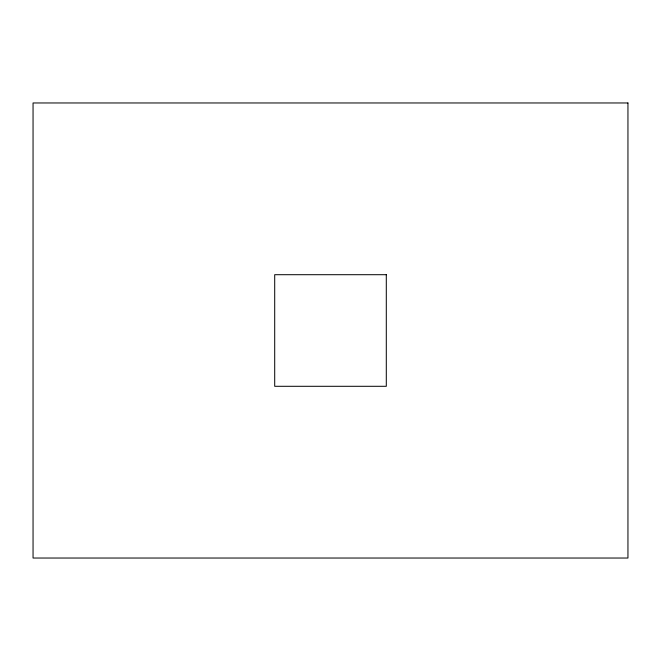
<?xml version="1.0" encoding="UTF-8"?>
<svg xmlns="http://www.w3.org/2000/svg" width="661" height="661" viewBox="0 0 661 661"><rect width="100%" height="100%" fill="white"/><g stroke="black" fill="none" stroke-linecap="round" stroke-linejoin="round"><path stroke-width="0.99" d="M627.95 102.967L33.05 102.967L33.05 558.033L627.95 558.033L627.95 102.967M386.297 274.703L274.703 274.703L274.703 386.297L386.297 386.297L386.297 274.703"/></g></svg>
